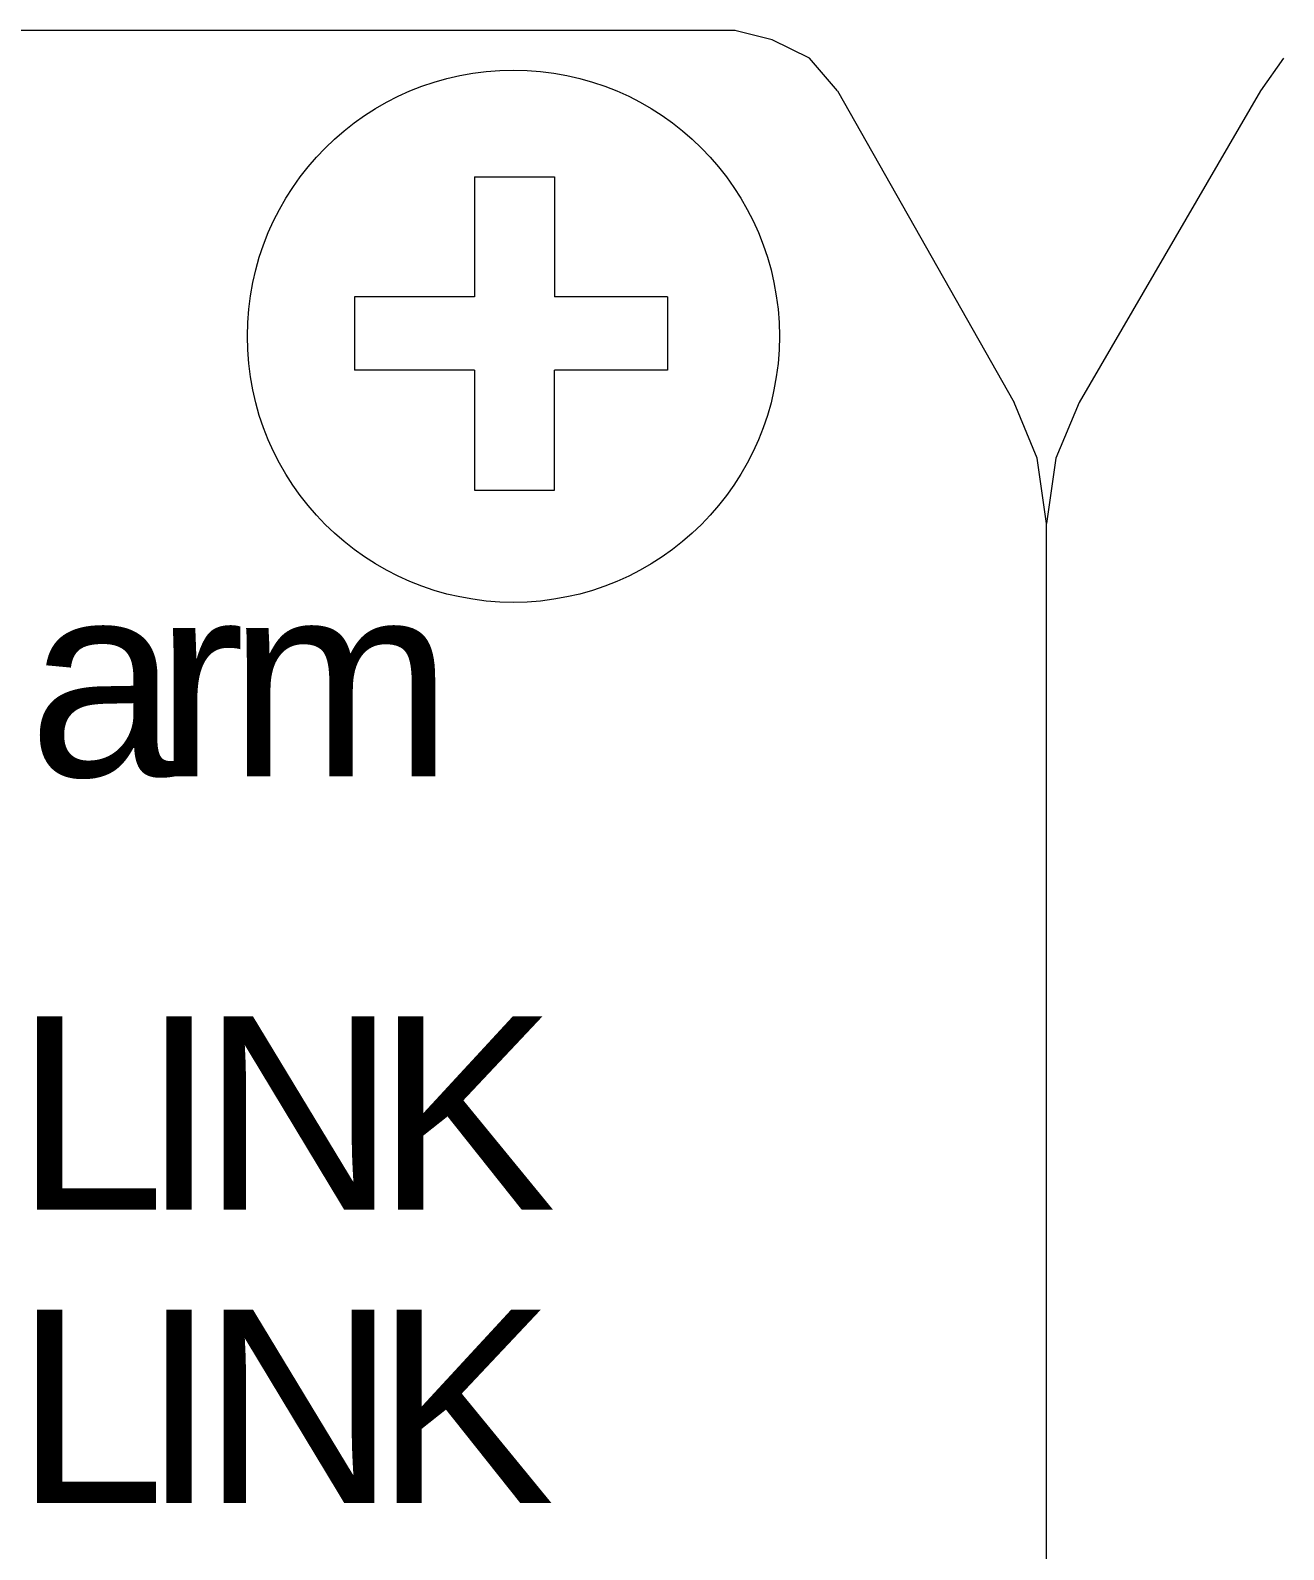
# Model space of a CAD drawing. Header units: millimetres. Extents: x 4137 to 6698, y 1400 to 3585.
# Drawn here: x 5708.4 to 5724.31, y 3343.9 to 3363.18 of the extents above; entities that cross this region are included whole.
import ezdxf

# ---------------------------------------------------------------- set-up
doc = ezdxf.new("R2010")
doc.units = ezdxf.units.MM
doc.layers.add('000-PI-Oprema', color=30, linetype='Continuous', lineweight=5)
doc.styles.add('Arial$001H0', font='arial.ttf')

msp = doc.modelspace()

# ---------------------------------------------------------------- linework, layer by layer
at = {"layer": '000-PI-Oprema', "color": 0, "linetype": 'ByBlock', "lineweight": 0}
for p, q in [((5717.342, 3363.176), (5670.303, 3363.176)), ((5717.342, 3363.176), (5670.303, 3363.176)), ((5717.342, 3363.176), (5670.303, 3363.176)), ((5717.815, 3363.057), (5717.341, 3363.177)), ((5717.815, 3363.057), (5717.341, 3363.176)), ((5717.815, 3363.057), (5717.341, 3363.176)), ((5718.287, 3362.823), (5717.814, 3363.057)), ((5718.287, 3362.823), (5717.814, 3363.057)), ((5718.287, 3362.823), (5717.814, 3363.057)), ((5718.641, 3362.41), (5718.287, 3362.822)), ((5718.641, 3362.409), (5718.287, 3362.822)), ((5718.641, 3362.409), (5718.287, 3362.822)), ((5724.306, 3362.823), (5724.012, 3362.411)), ((5724.306, 3362.823), (5724.012, 3362.41)), ((5724.306, 3362.823), (5724.012, 3362.41)), ((5718.641, 3362.41), (5720.885, 3358.454)), ((5718.641, 3362.409), (5720.885, 3358.454)), ((5718.641, 3362.409), (5720.885, 3358.454)), ((5724.013, 3362.41), (5721.71, 3358.455)), ((5724.013, 3362.41), (5721.71, 3358.454)), ((5724.013, 3362.41), (5721.71, 3358.454)), ((5714.034, 3361.32), (5715.049, 3361.32)), ((5714.034, 3361.319), (5714.034, 3359.798)), ((5714.034, 3361.319), (5715.049, 3361.319)), ((5714.034, 3361.319), (5714.034, 3359.797)), ((5715.049, 3361.319), (5715.049, 3359.798)), ((5715.049, 3361.319), (5715.049, 3359.797)), ((5714.034, 3359.798), (5712.512, 3359.798)), ((5712.512, 3359.798), (5712.512, 3358.867)), ((5714.034, 3359.797), (5712.512, 3359.797)), ((5712.512, 3359.797), (5712.512, 3358.867)), ((5716.486, 3359.798), (5715.049, 3359.798)), ((5716.486, 3359.797), (5715.049, 3359.797)), ((5716.486, 3359.797), (5716.486, 3358.867)), ((5716.486, 3359.797), (5716.486, 3358.867)), ((5714.034, 3358.867), (5712.512, 3358.867)), ((5714.034, 3358.867), (5712.512, 3358.867)), ((5714.034, 3358.867), (5714.034, 3357.346)), ((5714.034, 3358.867), (5714.034, 3357.345)), ((5716.486, 3358.867), (5715.049, 3358.867)), ((5716.486, 3358.867), (5715.049, 3358.867)), ((5721.178, 3357.747), (5720.884, 3358.454)), ((5721.178, 3357.747), (5720.884, 3358.454)), ((5721.178, 3357.747), (5720.884, 3358.454)), ((5721.71, 3358.454), (5721.414, 3357.747)), ((5721.71, 3358.454), (5721.414, 3357.747)), ((5721.71, 3358.454), (5721.414, 3357.747)), ((5721.298, 3356.921), (5721.179, 3357.748)), ((5721.298, 3356.921), (5721.179, 3357.747)), ((5721.298, 3356.921), (5721.179, 3357.747)), ((5721.415, 3357.747), (5721.298, 3356.921)), ((5721.415, 3357.747), (5721.298, 3356.92)), ((5721.415, 3357.747), (5721.298, 3356.92)), ((5721.298, 3249.384), (5721.298, 3356.921)), ((5721.298, 3249.384), (5721.298, 3356.921)), ((5721.298, 3249.384), (5721.298, 3356.921)), ((5721.298, 3249.383), (5721.298, 3356.92))]:
    msp.add_line(p, q, dxfattribs=at)
msp.add_lwpolyline([(5714.034, 3357.345), (5715.049, 3357.345), (5715.049, 3358.867)], dxfattribs=at)
msp.add_lwpolyline([(5714.034, 3357.345), (5715.049, 3357.345), (5715.049, 3358.867)], dxfattribs=at)
at = {"layer": '000-PI-Oprema', "color": 0, "linetype": 'ByBlock', "lineweight": 0, "ltscale": 0.25}
msp.add_circle((5714.528, 3359.296), 3.377, dxfattribs=at)
msp.add_circle((5714.528, 3359.296), 3.377, dxfattribs=at)

# ---------------------------------------------------------------- texts
at = {"layer": '000-PI-Oprema', "color": 0, "linetype": 'ByBlock', "lineweight": 0, "style": 'Arial$001H0'}
for s, p in [('a', (5708.371, 3353.712)), ('a', (5708.371, 3353.711)), ('r', (5709.978, 3353.712)), ('r', (5709.978, 3353.711)), ('m', (5710.907, 3353.712)), ('m', (5710.907, 3353.711)), ('L', (5708.201, 3348.214)), ('L', (5708.201, 3348.213)), ('I', (5709.808, 3348.214)), ('I', (5709.808, 3348.213)), ('N', (5710.57, 3348.214)), ('N', (5710.57, 3348.213)), ('K', (5712.784, 3348.214)), ('K', (5712.784, 3348.213)), ('L', (5708.201, 3344.493)), ('L', (5708.201, 3344.493)), ('I', (5709.808, 3344.493)), ('I', (5709.808, 3344.493)), ('N', (5710.57, 3344.493)), ('N', (5710.57, 3344.493)), ('K', (5712.764, 3344.493)), ('K', (5712.764, 3344.493))]:
    msp.add_text(s, height=2.453, dxfattribs=at).set_placement(p)

doc.saveas('drawing.dxf')
